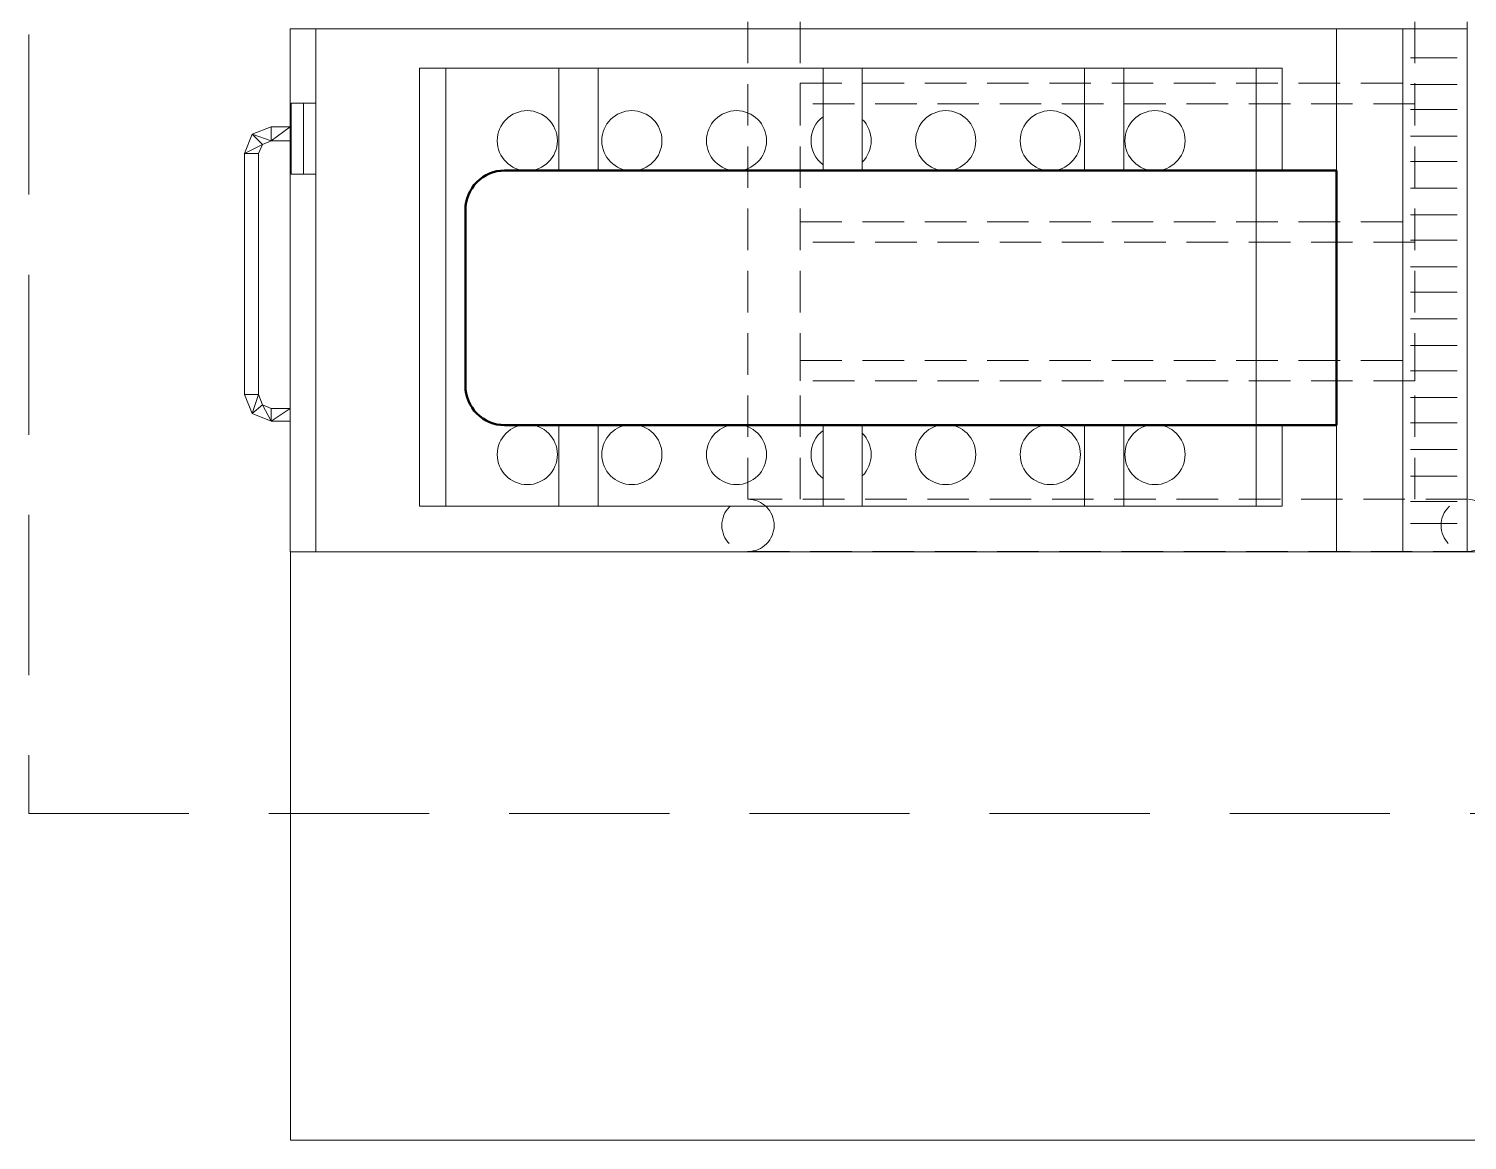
# Model space of a CAD drawing. Header units: inches. Extents: x 33469 to 138684, y -86444 to -29699.
# Drawn here: x 77622.3 to 77707.8, y -41066.1 to -41000 of the extents above; entities that cross this region are included whole.
import ezdxf

# ---------------------------------------------------------------- set-up
doc = ezdxf.new("R2010")
doc.units = ezdxf.units.IN
doc.header["$MEASUREMENT"] = 0
doc.linetypes.add('cta_plan_01$0$cta_plan_01$0$HIDDEN2', pattern=[4.7625, 3.175, -1.5875])
doc.layers.get('0').update_dxf_attribs({"lineweight": 9})
for name, color, linetype, lineweight in [('-DWG_ANA', 7, 'Continuous', 50), ('2d-yazı', 255, 'Continuous', 20), ('CİHAZ', 7, 'Continuous', 15), ('KAPı', 7, 'Continuous', 5)]:
    doc.layers.add(name, color=color, linetype=linetype, lineweight=lineweight)

# ---------------------------------------------------------------- blocks, each defined once
blk = doc.blocks.new('14')
at = {"layer": 'CİHAZ'}
for p, q in [((0, 3.5), (1.07, 2.04)), ((1.07, 3.5), (0, 3.5)), ((0, 2.04), (0, 3.5)), ((0, 3.5), (1.07, 2.04)), ((0, 3.5), (0, 2.04)), ((1.07, 3.5), (0, 3.5)), ((1.07, 2.04), (1.07, 3.5)), ((1.07, 3.5), (1.07, 3.5)), ((1.07, 2.04), (1.07, 3.5)), ((21.55, 3.5), (21.55, 2.04)), ((22.52, 2.04), (21.55, 3.5)), ((21.55, 3.5), (22.52, 3.5)), ((22.52, 2.04), (21.55, 3.5)), ((21.55, 3.5), (21.55, 2.04)), ((22.52, 3.5), (21.55, 3.5)), ((21.55, 3.5), (21.75, 3.5)), ((21.75, 3.5), (21.55, 3.5)), ((21.75, 3.5), (22.43, 3.5)), ((22.43, 3.5), (21.75, 3.5)), ((22.52, 3.5), (22.52, 2.04)), ((22.52, 2.04), (22.52, 3.5)), ((1.07, 2.04), (0, 2.04)), ((0, 2.04), (1.07, 2.04)), ((0.58, 0.58), (0, 2.04)), ((0, 2.04), (1.07, 2.04)), ((0, 2.04), (0, 2.04)), ((0.58, 0.58), (0, 2.04)), ((0, 2.04), (1.07, 2.04)), ((1.07, 2.04), (0.58, 0.58)), ((1.07, 2.04), (0.58, 0.58)), ((0.58, 0.58), (1.36, 1.36)), ((1.36, 1.36), (0.58, 0.58)), ((0.58, 0.58), (1.36, 1.36)), ((0.58, 0.58), (1.36, 1.36)), ((1.36, 1.36), (1.07, 2.04)), ((1.07, 2.04), (1.36, 1.36)), ((1.36, 1.36), (2.04, 0)), ((2.04, 1.07), (1.36, 1.36)), ((1.36, 1.36), (2.04, 0)), ((1.36, 1.36), (2.04, 1.07)), ((21.26, 1.36), (20.49, 1.07)), ((20.49, 1.07), (21.26, 1.36)), ((21.26, 1.36), (22.52, 2.04)), ((21.55, 2.04), (21.26, 1.36)), ((21.26, 1.36), (22.52, 2.04)), ((21.26, 1.36), (21.55, 2.04)), ((21.94, 0.58), (21.26, 1.36)), ((21.26, 1.36), (21.94, 0.58)), ((21.94, 0.58), (21.26, 1.36)), ((21.94, 0.58), (21.26, 1.36)), ((22.52, 2.04), (21.55, 2.04)), ((21.55, 2.04), (22.52, 2.04)), ((21.55, 2.04), (22.52, 2.04)), ((21.55, 2.04), (21.55, 2.04)), ((21.55, 2.04), (22.52, 2.04)), ((22.52, 2.04), (21.94, 0.58)), ((22.52, 2.04), (21.94, 0.58)), ((2.04, 0), (0.58, 0.58)), ((0.58, 0.58), (0.58, 0.58)), ((2.04, 0), (0.58, 0.58)), ((2.04, 0), (2.04, 1.07)), ((2.04, 1.07), (2.04, 0)), ((2.04, 1.07), (2.04, 0)), ((2.04, 1.07), (2.04, 1.07)), ((2.04, 1.07), (2.04, 0)), ((20.49, 1.07), (2.04, 1.07)), ((20.49, 1.07), (2.04, 1.07)), ((20.49, 0), (2.04, 0)), ((2.04, 0), (20.49, 0)), ((20.49, 1.07), (21.94, 0.58)), ((20.49, 0), (20.49, 1.07)), ((20.49, 1.07), (21.94, 0.58)), ((20.49, 0), (20.49, 1.07)), ((20.49, 1.07), (20.49, 0)), ((20.49, 0), (20.49, 1.07)), ((21.94, 0.58), (20.49, 0)), ((21.94, 0.58), (20.49, 0)), ((20.49, 0), (20.49, 0)), ((21.94, 0.58), (21.94, 0.58))]:
    blk.add_line(p, q, dxfattribs=at)
blk = doc.blocks.new('0243')
at = {"layer": '-DWG_ANA', "color": 0}
blk.add_lwpolyline([(7715.54, 3124.36), (7735.01, 3124.36), (7735.01, 3060.75, -0.414214), (7732.01, 3057.75), (7718.54, 3057.75, -0.414214), (7715.54, 3060.75)], format="xyb", close=True, dxfattribs=at)
at = {"layer": 'CİHAZ'}
for p, q in [((7704.7, 3134.36), (7744.6, 3134.36)), ((7704.7, 3134.36), (7744.6, 3134.36)), ((7744.6, 3134.36), (7704.7, 3134.36)), ((7704.7, 3134.36), (7744.6, 3134.36)), ((7744.6, 3134.36), (7704.7, 3134.36)), ((7704.7, 3134.36), (7744.6, 3134.36)), ((7704.7, 3134.36), (7704.8, 3134.36)), ((7704.7, 3134.36), (7704.7, 3134.36)), ((7704.7, 3134.36), (7704.7, 3129.43)), ((7704.7, 3134.36), (7704.7, 3129.43)), ((7704.7, 3134.36), (7704.7, 3129.43)), ((7704.7, 3129.43), (7704.7, 3134.36)), ((7704.7, 3134.36), (7704.7, 3129.43)), ((7704.7, 3129.43), (7704.7, 3129.43)), ((7704.7, 3129.43), (7704.8, 3129.43)), ((7704.7, 3129.43), (7704.8, 3129.43)), ((7704.7, 3129.43), (7704.8, 3129.43)), ((7704.7, 3129.43), (7704.8, 3129.43)), ((7744.65, 3124.36), (7704.75, 3124.36)), ((7704.75, 3124.36), (7744.65, 3124.36)), ((7704.7, 3046.3), (7744.41, 3046.3)), ((7704.7, 3046.3), (7744.7, 3046.3)), ((7715.82, 3045.36), (7710.39, 3045.36))]:
    blk.add_line(p, q, dxfattribs=at)
at = {"layer": 'CİHAZ', "color": 6}
for p, q in [((7744.6, 3134.36), (7704.7, 3134.36)), ((7704.7, 3134.36), (7704.7, 3129.43)), ((7744.6, 3129.43), (7704.7, 3129.43)), ((7744.6, 3129.43), (7704.7, 3129.43)), ((7704.7, 3129.43), (7744.6, 3129.43)), ((7704.7, 3129.43), (7744.6, 3129.43)), ((7744.6, 3129.43), (7704.7, 3129.43)), ((7744.6, 3129.43), (7704.7, 3129.43)), ((7744.6, 3129.43), (7704.7, 3129.43)), ((7704.7, 3129.43), (7744.6, 3129.43)), ((7744.6, 3129.43), (7704.7, 3129.43)), ((7704.7, 3129.43), (7744.7, 3129.43))]:
    blk.add_line(p, q, dxfattribs=at)
blk.add_lwpolyline([(7704.7, 3044.36), (7744.7, 3044.36), (7744.7, 3134.36), (7704.7, 3134.36)], close=True, dxfattribs=at)
at = {"layer": 'CİHAZ'}
for points in [[(7735.01, 3120.22), (7741.2, 3120.22), (7741.2, 3054.24), (7707.7, 3054.24), (7707.7, 3120.22), (7715.54, 3120.22)], [(7715.54, 3120.22), (7707.7, 3120.22), (7707.7, 3118.22), (7741.2, 3118.22), (7741.2, 3120.22), (7735.01, 3120.22)], [(7715.54, 3108.1), (7707.7, 3108.1), (7707.7, 3105.1), (7715.54, 3105.1)], [(7735.01, 3105.1), (7741.2, 3105.1), (7741.2, 3108.1), (7735.01, 3108.1)], [(7715.54, 3085.1), (7707.7, 3085.1), (7707.7, 3088.1), (7715.54, 3088.1)], [(7735.01, 3088.1), (7741.2, 3088.1), (7741.2, 3085.1), (7735.01, 3085.1)], [(7715.54, 3064.9), (7707.7, 3064.9), (7707.7, 3067.9), (7715.54, 3067.9)], [(7735.01, 3067.9), (7741.2, 3067.9), (7741.2, 3064.9), (7735.01, 3064.9)]]:
    blk.add_lwpolyline(points, dxfattribs=at)
for points in [[(7707.7, 3054.24), (7741.2, 3054.24), (7741.2, 3056.24), (7707.7, 3056.24)], [(7710.39, 3044.42), (7715.82, 3044.42), (7715.82, 3046.3), (7710.39, 3046.3)]]:
    blk.add_lwpolyline(points, close=True, dxfattribs=at)
at = {"layer": 'KAPı'}
for p, q in [((7706.93, 3133.58), (7706.93, 3130.03)), ((7706.93, 3130.03), (7706.93, 3133.58)), ((7708.97, 3133.58), (7708.97, 3130.03)), ((7708.97, 3130.03), (7708.97, 3133.58)), ((7710.86, 3133.58), (7710.86, 3130.03)), ((7710.86, 3133.58), (7710.86, 3130.03)), ((7712.9, 3133.58), (7712.9, 3130.03)), ((7712.9, 3133.58), (7712.9, 3130.03)), ((7714.84, 3130.03), (7714.84, 3133.58)), ((7714.84, 3133.58), (7714.84, 3130.03)), ((7716.88, 3133.58), (7716.88, 3130.03)), ((7716.88, 3133.58), (7716.88, 3130.03)), ((7718.92, 3133.58), (7718.92, 3130.03)), ((7718.92, 3133.58), (7718.92, 3130.03)), ((7720.86, 3130.03), (7720.86, 3133.58)), ((7720.86, 3133.58), (7720.86, 3130.03)), ((7722.9, 3133.58), (7722.9, 3130.03)), ((7722.9, 3133.58), (7722.9, 3130.03)), ((7724.84, 3130.03), (7724.84, 3133.58)), ((7724.84, 3133.58), (7724.84, 3130.03)), ((7726.88, 3133.58), (7726.88, 3130.03)), ((7726.88, 3133.58), (7726.88, 3130.03)), ((7728.92, 3130.03), (7728.92, 3133.58)), ((7728.92, 3133.58), (7728.92, 3130.03)), ((7730.86, 3130.03), (7730.86, 3133.58)), ((7730.86, 3133.58), (7730.86, 3130.03)), ((7732.9, 3133.58), (7732.9, 3130.03)), ((7732.9, 3133.58), (7732.9, 3130.03)), ((7734.84, 3130.03), (7734.84, 3133.58)), ((7734.84, 3133.58), (7734.84, 3130.03)), ((7736.88, 3133.58), (7736.88, 3130.03)), ((7736.88, 3133.58), (7736.88, 3130.03)), ((7738.92, 3130.03), (7738.92, 3133.58)), ((7738.92, 3133.58), (7738.92, 3130.03)), ((7740.86, 3133.58), (7740.86, 3130.03)), ((7740.86, 3133.58), (7740.86, 3130.03)), ((7742.54, 3130.03), (7742.54, 3133.58)), ((7742.54, 3133.58), (7742.54, 3130.03))]:
    blk.add_line(p, q, dxfattribs=at)
at = {"layer": 'KAPı', "color": 1}
for centre in [(7713.26, 3110.48), (7737.26, 3110.48), (7713.26, 3102.48), (7737.26, 3102.48), (7713.26, 3094.48), (7737.26, 3094.48), (7713.26, 3078.48), (7737.26, 3078.48), (7713.26, 3070.48), (7737.26, 3070.48), (7713.26, 3062.48), (7737.26, 3062.48)]:
    blk.add_circle(centre, 2.3, dxfattribs=at)
for centre, start, end in [((7713.26, 3086.48), 44.8312, 135.1688), ((7737.26, 3086.48), 44.8312, 135.1688), ((7713.26, 3086.48), 216.9191, 323.0809), ((7737.26, 3086.48), 216.9191, 323.0809)]:
    blk.add_arc(centre, 2.3, start, end, dxfattribs=at)
at = {"layer": 'CİHAZ'}
blk.add_blockref('14', (7712.19, 3040.86), dxfattribs=at)
blk = doc.blocks.new('8345')
at = {"color": 4, "linetype": 'cta_plan_01$0$cta_plan_01$0$HIDDEN2'}
for p, q in [((80646.99, -38798.8), (80646.99, -38853.8)), ((80650.99, -38853.8), (80650.99, -38798.8)), ((80650.99, -38798.8), (80882.99, -38798.8)), ((80650.99, -38802.8), (80882.99, -38802.8)), ((80660.04, -38802.8), (80661.59, -38802.8)), ((80660.04, -38849.8), (80660.04, -38802.8)), ((80661.59, -38802.8), (80661.59, -38849.8)), ((80670.64, -38802.8), (80672.2, -38802.8)), ((80670.64, -38849.8), (80670.64, -38802.8)), ((80672.2, -38802.8), (80672.2, -38849.8)), ((80681.24, -38802.8), (80682.8, -38802.8)), ((80681.24, -38849.8), (80681.24, -38802.8)), ((80682.8, -38802.8), (80682.8, -38849.8)), ((80650.99, -38849.8), (80882.99, -38849.8)), ((80661.59, -38849.8), (80660.04, -38849.8)), ((80672.2, -38849.8), (80670.64, -38849.8)), ((80682.8, -38849.8), (80681.24, -38849.8)), ((80650.99, -38853.8), (80882.99, -38853.8))]:
    blk.add_line(p, q, dxfattribs=at)
for centre in [(80648.99, -38798.8), (80648.99, -38853.8)]:
    blk.add_circle(centre, 2, dxfattribs=at)

msp = doc.modelspace()

# ---------------------------------------------------------------- linework, layer by layer
at = {"layer": '2d-yazı', "color": 3, "linetype": 'cta_plan_01$0$cta_plan_01$0$HIDDEN2', "ltscale": 3, "elevation": 0}
msp.add_lwpolyline([(77793.389, -41046.684), (77793.389, -40828.906), (77622.278, -40828.906), (77622.278, -41046.684)], close=True, dxfattribs=at)
at = {"layer": '2d-yazı', "color": 6, "linetype": 'ByBlock', "ltscale": 3, "elevation": 0}
msp.add_lwpolyline([(77637.835, -41066.128), (77777.835, -41066.128), (77777.835, -41031.128), (77637.835, -41031.128)], close=True, dxfattribs=at)

# ---------------------------------------------------------------- block references
at = {"layer": '-DWG_ANA', "color": 0, "xscale": 0.7777777777777428, "yscale": 0.7777777777777428, "zscale": 0.7777777777777428, "rotation": 270}
msp.add_blockref('0243', (75269.999, -35007.474, 0), dxfattribs=at)
at = {"layer": '2d-yazı', "linetype": 'ByBlock', "xscale": 0.7777777777777428, "yscale": 0.7777777777777428, "zscale": 0.7777777777777428, "rotation": 90}
msp.add_blockref('8345', (47488.211, -103756.548, 0), dxfattribs=at)

doc.saveas('drawing.dxf')
